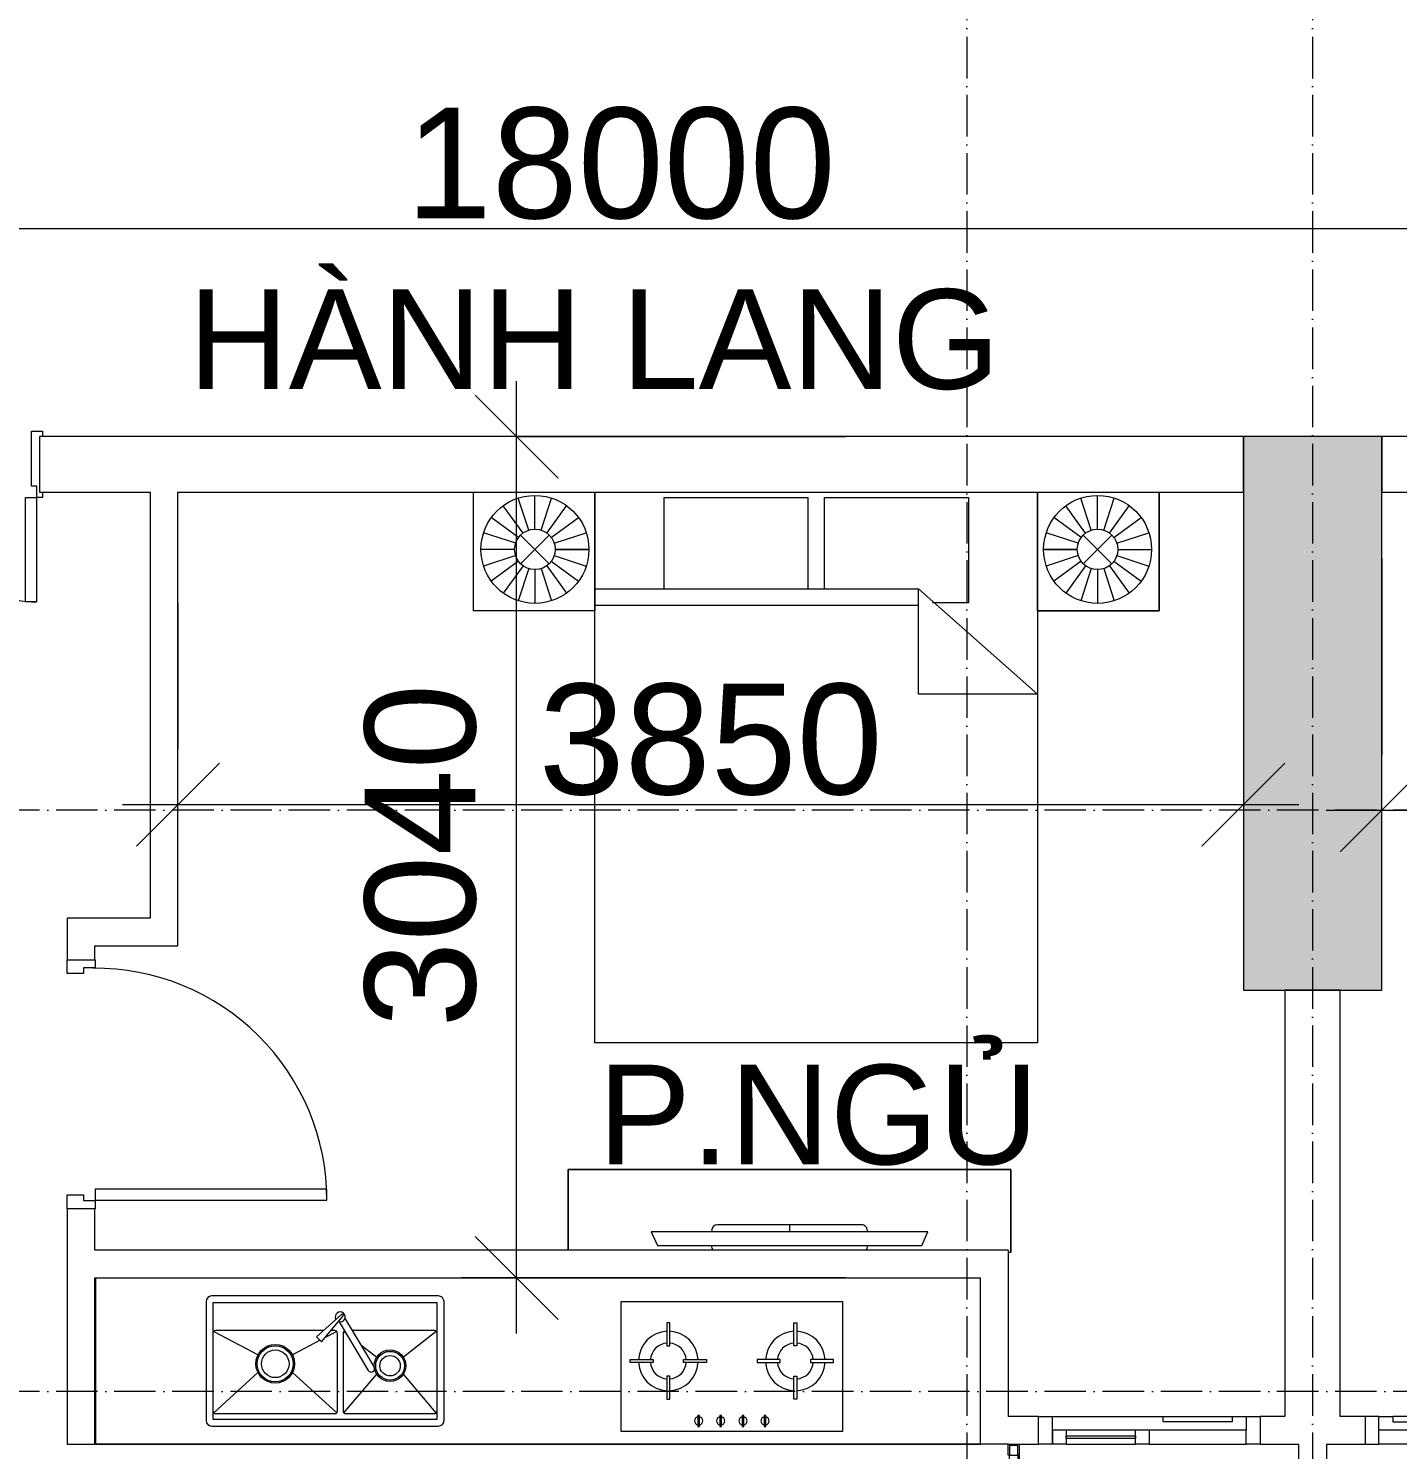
# Model space of a CAD drawing. Header units: millimetres. Extents: x -20215 to 101892, y -17414 to 45470.
# Drawn here: x 20060 to 25008, y 6140 to 11275 of the extents above; entities that cross this region are included whole.
import ezdxf

# ---------------------------------------------------------------- set-up
doc = ezdxf.new("R2010")
doc.units = ezdxf.units.MM
doc.linetypes.add('Grid Line', pattern=[4.2, 3, -0.6, 0, -0.6])
for name, color, linetype, lineweight in [('CHU', 181, 'Continuous', 5), ('CUA', 31, 'Continuous', 9), ('DIM', 1, 'Continuous', 5), ('DIM-200', 1, 'Continuous', 5), ('NET-CAT', 3, 'Continuous', 15), ('THIET BI', 44, 'Continuous', 5), ('TRUC', 225, 'Continuous', 5), ('X-COT HAM$0$LC.HA', 8, 'Continuous', 9)]:
    doc.layers.add(name, color=color, linetype=linetype, lineweight=lineweight)
doc.styles.add('Arial_1', font='arial_0.ttf', dxfattribs={"height": 400})
doc.styles.add('Arial_6', font='arial_0.ttf', dxfattribs={"height": 360})
doc.dimstyles.new('Diagonal_-_2mm_Arial', dxfattribs={"dimscale": 304.8, "dimtxt": 408.10376, "dimasz": 0.984252, "dimexe": 0.656168, "dimexo": 4.593176, "dimgap": 0.098425, "dimtad": 1, "dimdec": 0, "dimzin": 0, "dimdsep": 46, "dimtxsty": 'Arial_1', "dimblk1": 'OBLIQUE', "dimblk2": 'OBLIQUE', "dimsah": 1, "dimcen": 0.09, "dimdle": 0.656168, "dimazin": 0, "dimtfac": 1, "dimtdec": 4, "dimtix": 1, "dimtmove": 0, "dimatfit": 3, "dimfxl": 0, "dimtvp": 1, "dimtolj": 1, "dimtzin": 0, "dimlwd": 9, "dimlwe": 9, "dimarcsym": 0})
doc.dimstyles.new('Diagonal_-_2mm_Arial_2', dxfattribs={"dimscale": 304.8, "dimtxt": 408.10376, "dimasz": 0.984252, "dimexe": 0.656168, "dimexo": 4.593176, "dimgap": 0.098425, "dimtad": 1, "dimdec": 0, "dimzin": 0, "dimdsep": 46, "dimtxsty": 'Arial_1', "dimblk1": 'OBLIQUE', "dimblk2": 'OBLIQUE', "dimsah": 1, "dimcen": 0.09, "dimdle": 0.656168, "dimazin": 0, "dimtfac": 1, "dimtdec": 4, "dimtix": 1, "dimtmove": 0, "dimatfit": 3, "dimfxl": 0, "dimtvp": 1, "dimtolj": 1, "dimtzin": 0, "dimlwd": 9, "dimlwe": 9, "dimarcsym": 0})

# ---------------------------------------------------------------- blocks, each defined once
blk = doc.blocks.new('ALC1807-ASCENT PLAZA-KET CAU_rvt-1-MẶT BẰNG TẦNG 4')
at = {"layer": 'X-COT HAM$0$LC.HA'}
h = blk.add_hatch(color=256, dxfattribs=at)
h.dxf.hatch_style = 1
h.paths.add_polyline_path([(24950.7, 9799.9), (24450.7, 9799.9), (24450.7, 7799.9), (24950.7, 7799.9)])
at = {"ltscale": 1000, "elevation": 0}
blk.add_lwpolyline([(24950.7, 9799.9), (24450.7, 9799.9), (24450.7, 7799.9), (24950.7, 7799.9)], close=True, dxfattribs=at)
blk = doc.blocks.new('X-GIUONG1 - X-GIUONG-1366091-MẶT BẰNG TẦNG 4')
at = {"layer": 'THIET BI'}
for p, q in [((-800, 2000), (800, 2000)), ((-800, 10), (-800, 2000)), ((-800, 10), (-800, 2000)), ((-800, 2000), (800, 2000)), ((800, 2000), (800, 10)), ((800, 2000), (800, 10)), ((-800, 740), (-370, 740)), ((-370, 360), (-800, 740)), ((-370, 740), (-370, 360)), ((-1239, 439), (-800, 439)), ((-1239, 10), (-1239, 439)), ((-1239, 439), (-1239, 10)), ((-800, 439), (-1239, 439)), ((-1016.6, 290.5), (-1016.6, 412.5)), ((-800, 439), (-800, 10)), ((-800, 10), (-800, 439)), ((-370, 420), (800, 420)), ((800, 439), (1239, 439)), ((800, 10), (800, 439)), ((800, 439), (1239, 439)), ((800, 10), (800, 439)), ((1016.6, 290.5), (1016.6, 412.5)), ((1239, 439), (1239, 10)), ((1239, 439), (1239, 10)), ((-1059.6, 276.6), (-1131.2, 375.2)), ((-1039.2, 287), (-1076.9, 402.9)), ((-993.9, 287), (-956.3, 402.9)), ((-973.5, 276.6), (-901.9, 375.2)), ((-550, 410), (-420, 410)), ((-550, 30), (-550, 410)), ((800, 360), (-370, 360)), ((-30, 360), (-30, 30)), ((30, 30), (30, 360)), ((550, 360), (550, 30)), ((973.5, 276.6), (901.9, 375.2)), ((993.9, 287), (956.3, 402.9)), ((1039.2, 287), (1076.9, 402.9)), ((1059.6, 276.6), (1131.2, 375.2)), ((-1075.8, 260.4), (-1174.4, 332.1)), ((-957.4, 260.4), (-858.7, 332.1)), ((957.4, 260.4), (858.7, 332.1)), ((1075.8, 260.4), (1174.4, 332.1)), ((-1086.1, 240), (-1202.1, 277.7)), ((-1068.3, 269.1), (-964.8, 165.6)), ((-1068.3, 165.6), (-964.8, 269.1)), ((-947, 240), (-831, 277.7)), ((947, 240), (831, 277.7)), ((1068.3, 269.1), (964.8, 165.6)), ((1068.3, 165.6), (964.8, 269.1)), ((1086.1, 240), (1202.1, 277.7)), ((-1089.7, 217.4), (-1211.7, 217.4)), ((-943.4, 217.4), (-821.4, 217.4)), ((-821.4, 217.4), (-943.4, 217.4)), ((943.4, 217.4), (821.4, 217.4)), ((821.4, 217.4), (943.4, 217.4)), ((1089.7, 217.4), (1211.7, 217.4)), ((-1086.1, 194.8), (-1202.1, 157.1)), ((-1075.8, 174.4), (-1174.4, 102.7)), ((-1059.6, 158.2), (-1131.2, 59.5)), ((-973.5, 158.2), (-901.9, 59.5)), ((-957.4, 174.4), (-858.7, 102.7)), ((-947, 194.8), (-831, 157.1)), ((947, 194.8), (831, 157.1)), ((957.4, 174.4), (858.7, 102.7)), ((973.5, 158.2), (901.9, 59.5)), ((1059.6, 158.2), (1131.2, 59.5)), ((1075.8, 174.4), (1174.4, 102.7)), ((1086.1, 194.8), (1202.1, 157.1)), ((-1039.2, 147.8), (-1076.9, 31.8)), ((-1016.6, 144.2), (-1016.6, 22.2)), ((-993.9, 147.8), (-956.3, 31.8)), ((993.9, 147.8), (956.3, 31.8)), ((1016.6, 144.2), (1016.6, 22.2)), ((1039.2, 147.8), (1076.9, 31.8)), ((-30, 30), (-550, 30)), ((550, 30), (30, 30))]:
    blk.add_line(p, q, dxfattribs=at)
for centre, radius in [((-1016.6, 217.4), 195.1), ((1016.6, 217.4), 195.1), ((-1016.6, 217.4), 73.2), ((1016.6, 217.4), 73.2)]:
    blk.add_circle(centre, radius, dxfattribs=at)
blk = doc.blocks.new('X-BEP - X-BEP-1366093-MẶT BẰNG TẦNG 4')
at = {"layer": 'THIET BI'}
for p, q in [((10, 600), (3208.6, 600)), ((3208.6, 600), (10, 600)), ((3208.6, 600), (3208.6, 0)), ((3208.6, 0), (3208.6, 600)), ((508.6, 84.6), (508.6, 554.6)), ((508.6, 554.6), (1308.6, 554.6)), ((785.7, 536), (785.7, 496.7)), ((791.5, 536), (785.7, 536)), ((791.5, 496.7), (791.5, 536)), ((865.7, 536), (865.7, 496.7)), ((871.5, 536), (865.7, 536)), ((871.5, 496.7), (871.5, 536)), ((945.7, 536), (945.7, 496.7)), ((951.5, 536), (945.7, 536)), ((951.5, 496.7), (951.5, 536)), ((1025.7, 536), (1025.7, 496.7)), ((1031.5, 536), (1025.7, 536)), ((1031.5, 496.7), (1031.5, 536)), ((1308.6, 554.6), (1308.6, 84.6)), ((1948.6, 515), (1948.6, 85)), ((2788.6, 535), (1968.6, 535)), ((2808.6, 85), (2808.6, 515)), ((785.7, 496.7), (791.5, 496.7)), ((865.7, 496.7), (871.5, 496.7)), ((945.7, 496.7), (951.5, 496.7)), ((1025.7, 496.7), (1031.5, 496.7)), ((1973.6, 510), (1973.6, 90)), ((2783.6, 510), (1973.6, 510)), ((1976.5, 487.1), (2095.7, 347.8)), ((2303.6, 490), (1983.6, 490)), ((2310.7, 487.1), (2191.6, 347.8)), ((2313.6, 200), (2313.6, 480)), ((2333.6, 480), (2333.6, 200)), ((2336.5, 487.1), (2496.4, 342)), ((2773.6, 490), (2343.6, 490)), ((2780.7, 487.1), (2620.9, 342)), ((2783.6, 90), (2783.6, 510)), ((2783.6, 200), (2783.6, 480)), ((674.1, 437.5), (684.1, 437.5)), ((674.1, 355), (674.1, 437.5)), ((684.1, 437.5), (684.1, 355)), ((1133.1, 437.5), (1133.1, 355)), ((1143.1, 437.5), (1133.1, 437.5)), ((1143.1, 355), (1143.1, 437.5)), ((684.1, 355), (674.1, 355)), ((1133.1, 355), (1143.1, 355)), ((2305.8, 147.7), (2201.1, 322)), ((2328.1, 158.1), (2222.5, 333.8)), ((624.1, 305), (541.6, 305)), ((541.6, 305), (541.6, 295)), ((541.6, 295), (624.1, 295)), ((624.1, 295), (624.1, 305)), ((734.2, 305), (734.2, 295)), ((816.6, 305), (734.2, 305)), ((734.2, 295), (816.6, 295)), ((816.6, 295), (816.6, 305)), ((1000.6, 305), (1083.1, 305)), ((1000.6, 295), (1000.6, 305)), ((1083.1, 295), (1000.6, 295)), ((1083.1, 305), (1083.1, 295)), ((1193.1, 305), (1275.6, 305)), ((1193.1, 295), (1193.1, 305)), ((1275.6, 295), (1193.1, 295)), ((1275.6, 305), (1275.6, 295)), ((1976.5, 192.9), (2095.4, 286.6)), ((2249.8, 241), (2191.8, 286.6)), ((2396.7, 224.6), (2496.7, 277.4)), ((2780.7, 192.9), (2620.5, 277.4)), ((674.1, 245), (684.1, 245)), ((674.1, 162.5), (674.1, 245)), ((684.1, 245), (684.1, 162.5)), ((1133.1, 245), (1133.1, 162.5)), ((1143.1, 245), (1133.1, 245)), ((1143.1, 162.5), (1143.1, 245)), ((2390.9, 230.2), (2311.5, 136.1)), ((2318, 130.2), (2409.5, 212.3)), ((2336.5, 192.9), (2377.9, 214.7)), ((2409.5, 212.3), (2390.9, 230.2)), ((684.1, 162.5), (674.1, 162.5)), ((1133.1, 162.5), (1143.1, 162.5)), ((1983.6, 190), (2280.4, 190)), ((2310.7, 192.9), (2304, 198.2)), ((2343.6, 190), (2357, 190)), ((2384.6, 190), (2773.6, 190)), ((1308.6, 84.6), (508.6, 84.6)), ((1968.6, 65), (2788.6, 65)), ((1973.6, 90), (2783.6, 90))]:
    blk.add_line(p, q, dxfattribs=at)
for centre, radius in [((2143.6, 317), 57), ((2143.6, 317), 52), ((2558.6, 310), 70), ((2558.6, 310), 65), ((2558.6, 310), 50), ((2143.6, 317), 37)]:
    blk.add_circle(centre, radius, dxfattribs=at)
for centre, radius, start, end in [((788.6, 516.3), 14.9, 101.2431, 258.7569), ((788.6, 516.3), 14.9, 281.2431, 78.7569), ((868.6, 516.3), 14.9, 101.2431, 258.7569), ((868.6, 516.3), 14.9, 281.2431, 78.7569), ((948.6, 516.3), 14.9, 101.2431, 258.7569), ((948.6, 516.3), 14.9, 281.2431, 78.7569), ((1028.6, 516.3), 14.9, 101.2431, 258.7569), ((1028.6, 516.3), 14.9, 281.2431, 78.7569), ((1968.6, 515), 20, 90, 180), ((2788.6, 515), 20, 0, 90), ((1983.6, 480), 10, 90, 180), ((2303.6, 480), 10, 0, 90), ((2343.6, 480), 10, 90, 180), ((2773.6, 480), 10, 0, 90), ((679.1, 300), 107.5, 92.6659, 177.3341), ((679.1, 300), 65, 94.4117, 175.5883), ((679.1, 300), 107.5, 2.6659, 87.3341), ((679.1, 300), 65, 4.4117, 85.5883), ((1138.1, 300), 107.5, 92.6659, 177.3341), ((1138.1, 300), 65, 94.4117, 175.5883), ((1138.1, 300), 107.5, 2.6659, 87.3341), ((1138.1, 300), 65, 4.4117, 85.5883), ((2211.9, 327.7), 12.2, 30.1499, 207.9558), ((679.1, 300), 107.5, 182.6659, 267.3341), ((679.1, 300), 65, 184.4117, 265.5883), ((679.1, 300), 65, 274.4117, 355.5883), ((679.1, 300), 107.5, 272.6659, 357.3341), ((1138.1, 300), 107.5, 182.6659, 267.3341), ((1138.1, 300), 65, 184.4117, 265.5883), ((1138.1, 300), 65, 274.4117, 355.5883), ((1138.1, 300), 107.5, 272.6659, 357.3341), ((1983.6, 200), 10, 180, 270), ((2323.6, 140.5), 18.1, 70.4931, 29.3908), ((2303.6, 200), 10, 297.589, 0), ((2343.6, 200), 10, 180, 270), ((2773.6, 200), 10, 270, 0), ((2318.5, 137.3), 7.15, 189.8458, 265.6026), ((1968.6, 85), 20, 180, 270), ((2788.6, 85), 20, 270, 360)]:
    blk.add_arc(centre, radius, start, end, dxfattribs=at)
blk = doc.blocks.new('X-TV1 - X-TV 3-1366097-MẶT BẰNG TẦNG 4')
at = {"layer": 'THIET BI'}
for p, q in [((0, 0), (10, 0)), ((0, -300), (0, 0)), ((0, 0), (0, -300)), ((322.5, -25), (300, -75)), ((1277.5, -25), (322.5, -25)), ((1300, -75), (1277.5, -25)), ((1600, -7.7), (1600, -300)), ((1600, -300), (1600, -7.7)), ((300, -75), (1300, -75)), ((540, -100), (1060, -100)), ((800, -100), (800, -75)), ((1600, -300), (0, -300)), ((0, -300), (1600, -300))]:
    blk.add_line(p, q, dxfattribs=at)
for centre, start_param, end_param in [((540, -25), 0.802982, 1.570796), ((1060, -25), 4.712389, 5.480203), ((540, -75), 1.570796, 3.141593), ((1060, -75), 3.141593, 4.712389)]:
    blk.add_ellipse(centre, major_axis=(0, 25), ratio=0.9, start_param=start_param, end_param=end_param, dxfattribs=at)
blk = doc.blocks.new('CUA PHONG NGU - Type 1-1365695-MẶT BẰNG TẦNG 4')
at = {"layer": 'CUA', "lineweight": 5}
for p, q in [((-348.5, 47.7), (-298.5, 47.7)), ((-298.5, 47.7), (-298.5, -11.3)), ((501.5, 47.7), (551.5, 47.7)), ((501.5, -11.3), (501.5, 47.7)), ((-318.5, -11.3), (-318.5, -52.3)), ((-298.5, -11.3), (-318.5, -11.3)), ((521.5, -11.3), (501.5, -11.3)), ((521.5, -52.3), (521.5, -11.3)), ((-318.5, -52.3), (-348.5, -52.3)), ((551.5, -52.3), (521.5, -52.3))]:
    blk.add_line(p, q, dxfattribs=at)
at = {"layer": 'CUA'}
for p, q in [((-277.5, -52.3), (-317.5, -52.3)), ((-317.5, -52.3), (-317.5, -890.3)), ((-277.5, -890.3), (-277.5, -52.3)), ((-317.5, -890.3), (-277.5, -890.3))]:
    blk.add_line(p, q, dxfattribs=at)
at = {"layer": 'CUA', "lineweight": 5}
blk.add_arc((-317.5, -52.3), 838, 270, 0.5, dxfattribs=at)
blk = doc.blocks.new('CUA VAO CAN HO - Type 1-1365711-MẶT BẰNG TẦNG 4')
at = {"layer": 'CUA', "lineweight": 5}
for p, q in [((-508.5, 97.7), (-508.5, 117.7)), ((-508.5, 117.7), (-468.5, 117.7)), ((-468.5, 117.7), (-468.5, -81.3)), ((671.5, 117.7), (711.5, 117.7)), ((671.5, -81.3), (671.5, 117.7)), ((711.5, 117.7), (711.5, 97.7)), ((-508.5, -122.3), (-508.5, -102.3)), ((-488.5, -81.3), (-488.5, -122.3)), ((-468.5, -81.3), (-488.5, -81.3)), ((691.5, -81.3), (671.5, -81.3)), ((691.5, -122.3), (691.5, -81.3)), ((711.5, -102.3), (711.5, -122.3)), ((-488.5, -122.3), (-508.5, -122.3)), ((711.5, -122.3), (691.5, -122.3))]:
    blk.add_line(p, q, dxfattribs=at)
at = {"layer": 'CUA'}
for p, q in [((-447.5, -122.3), (-487.5, -122.3)), ((-487.5, -122.3), (-487.5, -922.3)), ((-447.5, -922.3), (-447.5, -122.3)), ((650.5, -122.3), (690.5, -122.3)), ((650.5, -499.3), (650.5, -122.3)), ((690.5, -122.3), (690.5, -499.3)), ((690.5, -499.3), (650.5, -499.3)), ((-487.5, -922.3), (-447.5, -922.3))]:
    blk.add_line(p, q, dxfattribs=at)
at = {"layer": 'CUA', "lineweight": 5}
for centre, radius, start, end in [((-487.5, -122.3), 800, 270, 0.5), ((690.5, -122.3), 377, 179.5, 270)]:
    blk.add_arc(centre, radius, start, end, dxfattribs=at)
blk = doc.blocks.new('X-PHONG NGU 1 - X-PHONG NGU 850-1366102-MẶT BẰNG TẦNG 4')
at = {"layer": 'CUA'}
for p, q in [((-400, -50), (-400, 50)), ((-400, 50), (-350, 50)), ((-350, 50), (50, 50)), ((-350, 0), (-350, 50)), ((350, 0), (-350, 0)), ((-350, -50), (-350, 0)), ((-300, 0), (-300, -50)), ((-50, -50), (-50, 0)), ((0, 0), (0, -50)), ((50, 50), (300, 50)), ((50, 30), (50, 50)), ((300, 30), (50, 30)), ((300, 50), (300, 30)), ((300, 50), (350, 50)), ((350, 50), (350, 0)), ((350, 50), (400, 50)), ((400, 50), (400, -50)), ((-350, -50), (-400, -50)), ((-350, 0), (-350, -50)), ((-300, -50), (-350, -50)), ((-300, -30), (-300, -20)), ((-300, -20), (-50, -20)), ((-50, -30), (-300, -30)), ((-300, -50), (-50, -50)), ((-300, -50), (-50, -50)), ((-50, -20), (-50, -30)), ((0, -50), (-50, -50)), ((0, -50), (350, -50)), ((350, -50), (350, 0)), ((400, -50), (350, -50))]:
    blk.add_line(p, q, dxfattribs=at)
blk = doc.blocks.new('CUA SAN PHOI LUA1 - CUA SAN PHOI LUA 800-1384256-MẶT BẰNG TẦNG 4')
at = {"layer": 'CUA'}
for p, q in [((-400, 90), (-360, 90)), ((-395, 85), (-395, 55)), ((-360, 85), (-395, 85)), ((-395, 55), (-360, 55)), ((-360, 90), (-360, 85)), ((-360, 90), (960, 90)), ((-360, 85), (-260, 85)), ((-360, 55), (-360, 85)), ((-260, 55), (-360, 55)), ((-360, 55), (-360, 50)), ((-260, 85), (-260, 55)), ((300, 85), (-260, 85)), ((-260, 75), (300, 75)), ((-260, 65), (-260, 75)), ((300, 65), (-260, 65)), ((-260, 55), (300, 55)), ((300, 85), (400, 85)), ((300, 55), (300, 85)), ((300, 75), (300, 65)), ((400, 55), (300, 55)), ((400, 85), (400, 55)), ((960, 85), (400, 85)), ((400, 55), (960, 55)), ((960, 90), (1000, 90)), ((960, 85), (960, 90)), ((995, 85), (960, 85)), ((960, 55), (995, 55)), ((960, 50), (960, 55)), ((995, 55), (995, 85)), ((1000, 90), (1000, 50)), ((-360, 50), (-400, 50))]:
    blk.add_line(p, q, dxfattribs=at)
blk = doc.blocks.new('X-PHONG NGU 1 - X-PHONG NGU 850-1366086-MẶT BẰNG TẦNG 4')
at = {"layer": 'CUA'}
for p, q in [((-350, 50), (-400, 50)), ((-400, 50), (-400, -50)), ((-300, 50), (-350, 50)), ((-350, 50), (-350, 0)), ((-350, 0), (-350, 50)), ((-350, 0), (350, 0)), ((-350, -50), (-350, 0)), ((-300, 0), (-300, 50)), ((-300, 50), (-50, 50)), ((-300, 50), (-50, 50)), ((-50, 30), (-300, 30)), ((-300, 30), (-300, 20)), ((-300, 20), (-50, 20)), ((0, 50), (-50, 50)), ((-50, 50), (-50, 0)), ((-50, 20), (-50, 30)), ((0, 0), (0, 50)), ((0, 50), (350, 50)), ((400, 50), (350, 50)), ((350, 50), (350, 0)), ((350, 0), (350, -50)), ((400, -50), (400, 50)), ((-400, -50), (-350, -50)), ((50, -50), (-350, -50)), ((300, -30), (50, -30)), ((50, -30), (50, -50)), ((50, -50), (300, -50)), ((300, -50), (300, -30)), ((350, -50), (300, -50)), ((350, -50), (400, -50))]:
    blk.add_line(p, q, dxfattribs=at)
blk = doc.blocks.new('_Oblique')
at = {"color": 0, "linetype": 'ByBlock', "lineweight": -2}
blk.add_line((-0.5, -0.5), (0.5, 0.5), dxfattribs=at)
blk = doc.blocks.new('DIMBLOCK91-MẶT BẰNG TẦNG 4')
at = {"layer": 'Defpoints', "color": 0, "transparency": 16777216}
for p in [(28800.5, 8449.9), (24950.7, 7959.9, 0), (28800.5, 7959.9)]:
    blk.add_point(p, dxfattribs=at)
at = {"layer": 'DIM', "color": 0, "lineweight": 9, "transparency": 16777216}
for p, q in [((24950.7, 9359.9), (24950.7, 8649.9)), ((28800.5, 9359.9), (28800.5, 8649.9)), ((24750.7, 8449.9), (29000.5, 8449.9))]:
    blk.add_line(p, q, dxfattribs=at)
at = {"layer": 'DIM', "color": 0, "lineweight": 9, "transparency": 16777216, "xscale": 300, "yscale": 300, "zscale": 300, "rotation": 180}
blk.add_blockref('_Oblique', (24950.7, 8449.9), dxfattribs=at)
at = {"layer": 'DIM', "color": 0, "lineweight": 9, "transparency": 16777216, "xscale": 300, "yscale": 300, "zscale": 300}
blk.add_blockref('_Oblique', (28800.5, 8449.9), dxfattribs=at)
at = {"layer": 'DIM', "color": 0, "lineweight": 9, "transparency": 16777216, "insert": (26875.6, 8684.3), "char_height": 400, "width": 1476.708, "attachment_point": 5, "style": 'Arial_1'}
blk.add_mtext('\\A1;3850', dxfattribs=at)
blk = doc.blocks.new('DIMBLOCK92-MẶT BẰNG TẦNG 4')
at = {"layer": 'Defpoints', "color": 0, "transparency": 16777216}
for p in [(20600.5, 8470.1), (20600.5, 7799.9), (24450.5, 7799.9)]:
    blk.add_point(p, dxfattribs=at)
at = {"layer": 'DIM', "color": 0, "lineweight": 9, "transparency": 16777216}
for p, q in [((20600.5, 9199.9), (20600.5, 8670.1)), ((24450.5, 9199.9), (24450.5, 8670.1)), ((24650.5, 8470.1), (20400.5, 8470.1))]:
    blk.add_line(p, q, dxfattribs=at)
at = {"layer": 'DIM', "color": 0, "lineweight": 9, "transparency": 16777216, "xscale": 300, "yscale": 300, "zscale": 300, "rotation": 180}
blk.add_blockref('_Oblique', (20600.5, 8470.1), dxfattribs=at)
at = {"layer": 'DIM', "color": 0, "lineweight": 9, "transparency": 16777216, "xscale": 300, "yscale": 300, "zscale": 300}
blk.add_blockref('_Oblique', (24450.5, 8470.1), dxfattribs=at)
at = {"layer": 'DIM', "color": 0, "lineweight": 9, "transparency": 16777216, "insert": (22525.5, 8704.5), "char_height": 400, "width": 1476.708, "attachment_point": 5, "style": 'Arial_1'}
blk.add_mtext('\\A1;3850', dxfattribs=at)
blk = doc.blocks.new('DIMBLOCK94-MẶT BẰNG TẦNG 4')
at = {"layer": 'DIM-200', "lineweight": 9, "transparency": 16777216}
for p, q in [((21824.3, 6559.9), (21824.3, 9999.9)), ((21824.3, 9799.9), (21674.3, 9949.9)), ((23012.1, 9799.9), (21624.3, 9799.9)), ((21824.3, 9799.9), (21974.3, 9649.9)), ((21824.3, 9799.9), (23012.1, 9799.9)), ((21824.3, 6759.9), (21674.3, 6909.9)), ((23012.1, 6759.9), (21624.3, 6759.9)), ((21824.3, 6759.9), (21974.3, 6609.9)), ((21824.3, 6759.9), (23012.1, 6759.9))]:
    blk.add_line(p, q, dxfattribs=at)
at = {"layer": 'DIM-200', "color": 0, "lineweight": 9, "transparency": 16777216, "insert": (21275, 7664.6), "char_height": 400, "width": 1476.708, "attachment_point": 1, "rotation": 90, "line_spacing_factor": 0.941778, "style": 'Arial_1'}
blk.add_mtext('3040', dxfattribs=at)
blk = doc.blocks.new('DIMBLOCK95-MẶT BẰNG TẦNG 4')
at = {"layer": 'Defpoints', "color": 0, "transparency": 16777216}
for p in [(31200.5, 12563.8), (13200.5, 12235), (31200.5, 10551.8)]:
    blk.add_point(p, dxfattribs=at)
at = {"layer": 'DIM', "color": 0, "lineweight": 9, "transparency": 16777216}
for p, q in [((31200.5, 11163.8), (31200.5, 10351.8)), ((13200.5, 10835), (13200.5, 10351.8)), ((13000.5, 10551.8), (31400.5, 10551.8))]:
    blk.add_line(p, q, dxfattribs=at)
at = {"layer": 'DIM', "color": 0, "lineweight": 9, "transparency": 16777216, "xscale": 300, "yscale": 300, "zscale": 300, "rotation": 180}
blk.add_blockref('_Oblique', (13200.5, 10551.8), dxfattribs=at)
at = {"layer": 'DIM', "color": 0, "lineweight": 9, "transparency": 16777216, "xscale": 300, "yscale": 300, "zscale": 300}
blk.add_blockref('_Oblique', (31200.5, 10551.8), dxfattribs=at)
at = {"layer": 'DIM', "color": 0, "lineweight": 9, "transparency": 16777216, "insert": (22200.5, 10786), "char_height": 400, "attachment_point": 5, "style": 'Arial_1'}
blk.add_mtext('\\A1;18000', dxfattribs=at)

msp = doc.modelspace()

# ---------------------------------------------------------------- linework, layer by layer
at = {"layer": 'NET-CAT'}
for p, q in [((24450.5, 9799.9), (20100.5, 9799.9)), ((20100.5, 9799.9), (20100.5, 9599.9)), ((24450.5, 9599.9), (24450.5, 9799.9)), ((29300.5, 9799.9), (24950.5, 9799.9)), ((24950.5, 9799.9), (24950.5, 9599.9)), ((20100.5, 9599.9), (20500.5, 9599.9)), ((20500.5, 9599.9), (20500.5, 8059.9)), ((20600.5, 9599.9), (24450.5, 9599.9)), ((20600.5, 7959.9), (20600.5, 9599.9)), ((24950.5, 9599.9), (28800.5, 9599.9)), ((20500.5, 8059.9), (20200.5, 8059.9)), ((20200.5, 8059.9), (20200.5, 7909.9)), ((20300.5, 7959.9), (20600.5, 7959.9)), ((20300.5, 7909.9), (20300.5, 7959.9)), ((20200.5, 7909.9), (20300.5, 7909.9)), ((24800.5, 7799.9), (24600.5, 7799.9)), ((24600.5, 7799.9), (24600.5, 6259.9)), ((24800.5, 6259.9), (24800.5, 7799.9)), ((20200.5, 7009.9), (20200.5, 6159.9)), ((20300.5, 7009.9), (20200.5, 7009.9)), ((20300.5, 6859.9), (20300.5, 7009.9)), ((23600.5, 6859.9), (20300.5, 6859.9)), ((23600.5, 6859.9), (23600.5, 6259.9)), ((20300.5, 6159.9), (20300.5, 6759.9)), ((20300.5, 6759.9), (23500.5, 6759.9)), ((23500.5, 6159.9), (23500.5, 6759.9)), ((23710.5, 6259.9), (23600.5, 6259.9)), ((24600.5, 6259.9), (24510.5, 6259.9)), ((24890.5, 6259.9), (24800.5, 6259.9)), ((20200.5, 6159.9), (20300.5, 6159.9)), ((23600.5, 6159.9), (23500.5, 6159.9)), ((23600.5, 6159.9), (23710.5, 6159.9)), ((24510.5, 6159.9), (24650.5, 6159.9)), ((24650.5, 3479.9), (24650.5, 6159.9)), ((24750.5, 6159.9), (24750.5, 3479.9)), ((24750.5, 6159.9), (24890.5, 6159.9))]:
    msp.add_line(p, q, dxfattribs=at)
at = {"layer": 'TRUC', "linetype": 'Grid Line', "ltscale": 50}
for p, q in [((23450.5, 43599.9), (23450.5, -4500.1)), ((24700.5, 43599.9), (24700.5, -7167.6)), ((43000.5, 8449.9), (-14407, 8449.9)), ((43000.5, 6349.9), (-12092.4, 6349.9))]:
    msp.add_line(p, q, dxfattribs=at)

# ---------------------------------------------------------------- block references
at = {"layer": 'CUA'}
for name, p in [('CUA VAO CAN HO - Type 1-1365711-MẶT BẰNG TẦNG 4', (19399.1, 9702.2)), ('X-PHONG NGU 1 - X-PHONG NGU 850-1366102-MẶT BẰNG TẦNG 4', (24110.5, 6209.9))]:
    msp.add_blockref(name, p, dxfattribs=at)
for name, p, rotation in [('CUA PHONG NGU - Type 1-1365695-MẶT BẰNG TẦNG 4', (20248.3, 7358.5), 90.00000000000006), ('X-PHONG NGU 1 - X-PHONG NGU 850-1366086-MẶT BẰNG TẦNG 4', (25290.5, 6209.9), 180), ('CUA SAN PHOI LUA1 - CUA SAN PHOI LUA 800-1384256-MẶT BẰNG TẦNG 4', (23550.5, 5759.9), 269.9999999999993)]:
    msp.add_blockref(name, p, dxfattribs=dict(at, rotation=rotation))
at = {"layer": 'NET-CAT', "lineweight": 5}
msp.add_blockref('ALC1807-ASCENT PLAZA-KET CAU_rvt-1-MẶT BẰNG TẦNG 4', (0, 0), dxfattribs=at)
at = {"layer": 'THIET BI', "rotation": 180}
for name, p in [('X-GIUONG1 - X-GIUONG-1366091-MẶT BẰNG TẦNG 4', (22906.9, 9609.9)), ('X-TV1 - X-TV 3-1366097-MẶT BẰNG TẦNG 4', (23610.5, 6852.2)), ('X-BEP - X-BEP-1366093-MẶT BẰNG TẦNG 4', (23510.5, 6759.9))]:
    msp.add_blockref(name, p, dxfattribs=at)

# ---------------------------------------------------------------- texts
at = {"layer": 'CHU', "color": 7, "char_height": 360, "line_spacing_factor": 0.936439, "style": 'Arial_6'}
for s, insert, width, attachment_point in [('\\pt2540.0016,5079.9996,7620.0012,10159.9992,12700.0008,15239.9988,17780.0004,20319.9984,22860,25400.0016,27939.9996,30480.0012,33019.9992,35560.0008,38099.9988,40640.0004,43179.9984,45720,48260.0016,50799.9996,53340.0012,55879.9992,58420.0008,60959.9988,63500.0004,66039.9984,68580,71120.0016,73659.9996,76200.0012,78739.9992,81280.0008;HÀNH LANG', (20637.7, 10332.5), 2926.98, 1), ('\\pt2540.0016,5079.9996,7620.0012,10159.9992,12700.0008,15239.9988,17780.0004,20319.9984,22860,25400.0016,27939.9996,30480.0012,33019.9992,35560.0008,38099.9988,40640.0004,43179.9984,45720,48260.0016,50799.9996,53340.0012,55879.9992,58420.0008,60959.9988,63500.0004,66039.9984,68580,71120.0016,73659.9996,76200.0012,78739.9992,81280.0008;P.NGỦ', (23711, 7530.5), 1577.62, 3)]:
    msp.add_mtext(s, dxfattribs=dict(at, insert=insert, width=width, attachment_point=attachment_point))

# ---------------------------------------------------------------- dimensions: what is measured, and where the dimension line sits
at = {"layer": 'DIM', "lineweight": 9}
for base, p1, p2, override, picture, middle in [((31200.5, 10551.8), (13200.5, 12235), (31200.5, 12563.8), {"dimpost": '<>', "dimfxl": 18001.711328}, 'DIMBLOCK95-MẶT BẰNG TẦNG 4', (22200.5, 10786)), ((28800.5, 8449.9), (24950.7, 7959.9, 0), (28800.5, 7959.9), {"dimpost": '<>', "dimfxl": 4003.199101}, 'DIMBLOCK91-MẶT BẰNG TẦNG 4', (26875.6, 8684.3))]:
    dim = msp.add_linear_dim(base=base, p1=p1, p2=p2, dimstyle='Diagonal_-_2mm_Arial', override=override, dxfattribs=at)
    dim.commit()
    dim.dimension.update_dxf_attribs({"geometry": picture, "text_midpoint": middle})
for base, p1, p2, angle, dimstyle, override, picture, middle in [((21824.3, 9799.9), (21612.1, 6759.9), (21612.1, 9799.9), 90, 'Diagonal_-_2mm_Arial_2', {"dimpost": '<>', "dimfxl": 3040}, 'DIMBLOCK94-MẶT BẰNG TẦNG 4', (21589.9, 8279.9)), ((20600.5, 8470.1), (24450.5, 7799.9), (20600.5, 7799.9), 180, 'Diagonal_-_2mm_Arial', {"dimpost": '<>', "dimfxl": 4003.199101}, 'DIMBLOCK92-MẶT BẰNG TẦNG 4', (22525.5, 8704.5))]:
    dim = msp.add_linear_dim(base=base, p1=p1, p2=p2, angle=angle, dimstyle=dimstyle, override=override, dxfattribs=at)
    dim.commit()
    dim.dimension.update_dxf_attribs({"geometry": picture, "text_midpoint": middle})

doc.saveas('drawing.dxf')
